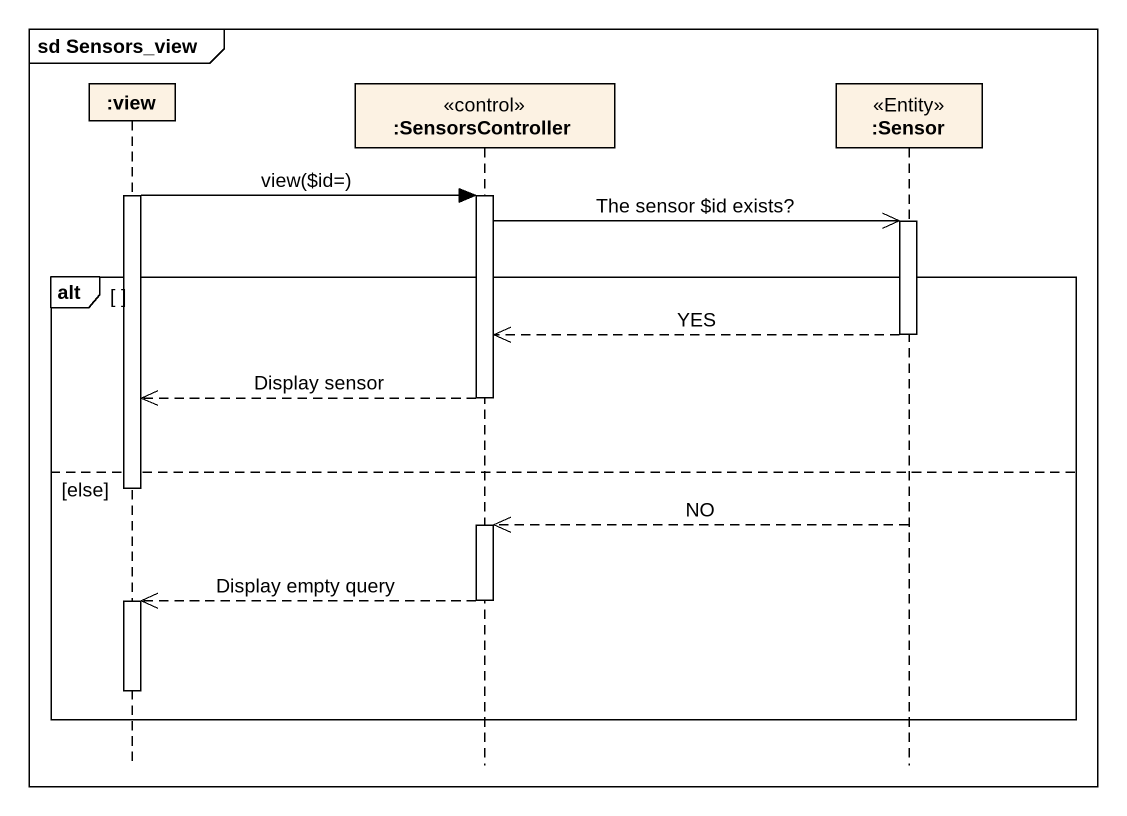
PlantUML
@startuml
mainframe sd Sensors_view
hide footbox
participant ":view" as view
participant ":SensorsController" as SensorsController <<control>>
participant ":Sensor" as Sensor <<Entity>>

activate view
view -> SensorsController : view(~$id=)
activate SensorsController
SensorsController ->> Sensor : The sensor ~$id exists?
activate Sensor
alt
  Sensor -->> SensorsController : YES
  deactivate Sensor
  SensorsController -->> view : Display sensor
  deactivate SensorsController
else else
  deactivate view
  Sensor -->> SensorsController : NO
  activate SensorsController
  SensorsController -->> view : Display empty query
  deactivate SensorsController
  activate view
  deactivate view
end
@enduml
